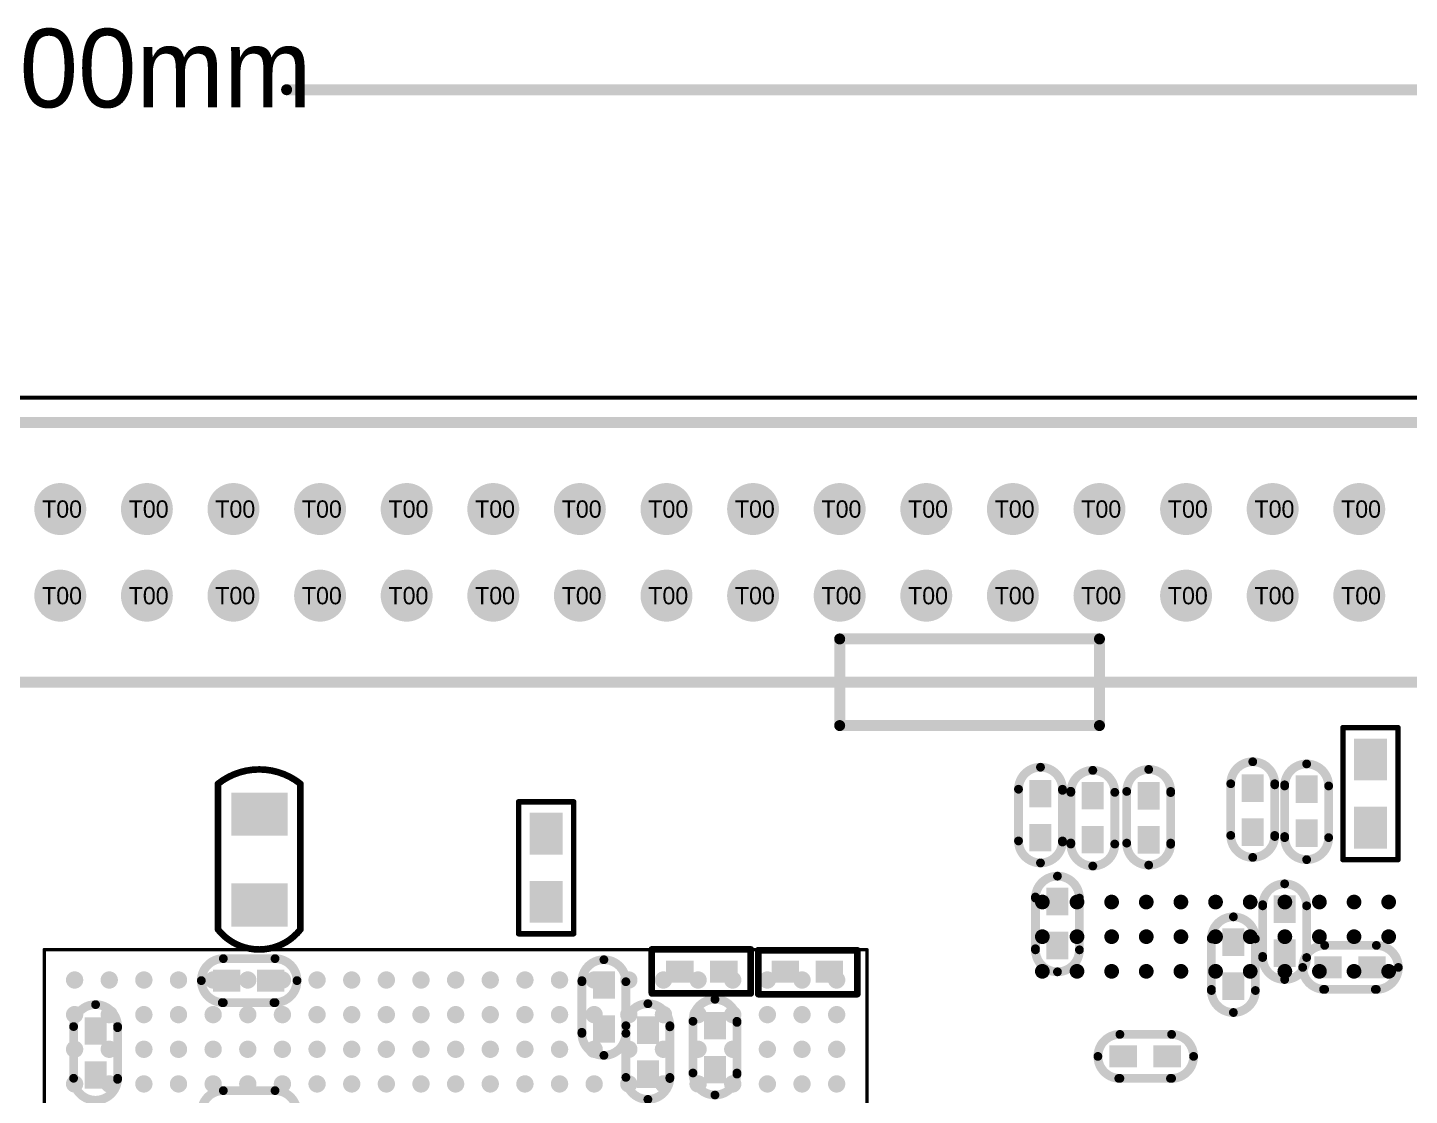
# Model space of a CAD drawing. Extents: x -400 to 4142, y 20 to 2756.
# Drawn here: x 1899 to 3155, y 1786 to 2756 of the extents above; entities that cross this region are included whole.
import ezdxf
from ezdxf.enums import TextEntityAlignment as Align

# ---------------------------------------------------------------- set-up
doc = ezdxf.new("R2010")
doc.units = 0
doc.header["$MEASUREMENT"] = 0
for name, color, linetype in [('2DLINES_1', 3, 'Continuous'), ('BOARD_OUTLINE', 1, 'Continuous'), ('COMP_OUTLINE_BOTTOM', 6, 'Continuous'), ('COMP_OUTLINE_TOP', 4, 'Continuous'), ('PADLAYER_BOTTOM', 7, 'Continuous'), ('PADLAYER_TOP', 5, 'Continuous'), ('TEXT_1', 2, 'Continuous'), ('TOOL_TOP', 8, 'Continuous'), ('TOOLCODE_TOP', 9, 'Continuous')]:
    doc.layers.add(name, color=color, linetype=linetype)

msp = doc.modelspace()

# ---------------------------------------------------------------- linework, layer by layer
at = {"layer": '2DLINES_1', "const_width": 10}
msp.add_lwpolyline([(3970, 2700), (2134.545, 2700)], dxfattribs=at)
at = {"layer": '2DLINES_1', "const_width": 5}
msp.add_lwpolyline([(2132.045, 2700, 1), (2137.045, 2700, 1)], format="xyb", close=True, dxfattribs=at)
at = {"layer": 'BOARD_OUTLINE', "const_width": 3.937}
msp.add_lwpolyline([(3930.866, 2420), (73.858, 2420, 0.414214)], format="xyb", dxfattribs=at)
at = {"layer": 'COMP_OUTLINE_BOTTOM'}
for points, const_width in [([(3095, 2120), (3095, 2000)], 5), ([(3145, 2120), (3095, 2120)], 5), ([(3145, 2000), (3145, 2120)], 5), ([(2993, 2069), (2993, 2022)], 8), ([(2800, 2064), (2800, 2017)], 8), ([(2840, 2063), (2840, 2016)], 8), ([(2847.565, 2015.176), (2847.565, 2062.176)], 8), ([(2887.565, 2014.176), (2887.565, 2061.176)], 8), ([(2898.405, 2061.99), (2898.405, 2014.99)], 8), ([(2938.405, 2060.99), (2938.405, 2013.99)], 8), ([(3033, 2068), (3033, 2021)], 8), ([(3042, 2021), (3042, 2068)], 8), ([(3082, 2020), (3082, 2067)], 8), ([(2345.51, 2052.57), (2345.51, 1932.57)], 5), ([(2395.51, 2052.57), (2345.51, 2052.57)], 5), ([(2395.51, 1932.57), (2395.51, 2052.57)], 5), ([(3095, 2000), (3145, 2000)], 5), ([(2815.405, 1918.99), (2815.405, 1965.99)], 8), ([(2855.405, 1917.99), (2855.405, 1964.99)], 8), ([(3022, 1912), (3022, 1959)], 8), ([(3062, 1911), (3062, 1958)], 8), ([(2345.51, 1932.57), (2395.51, 1932.57)], 5), ([(2975.405, 1881.99), (2975.405, 1928.99)], 8), ([(3015.405, 1880.99), (3015.405, 1927.99)], 8), ([(3125.405, 1921.99), (3078.405, 1921.99)], 8), ([(2124, 1910), (2077, 1910)], 8), ([(2556.57, 1918.39), (2466.57, 1918.39)], 6), ([(2466.57, 1918.39), (2466.57, 1878.39)], 6), ([(2556.57, 1878.39), (2556.57, 1918.39)], 6), ([(2563.43, 1917.61), (2563.43, 1877.61)], 6), ([(2653.43, 1917.61), (2563.43, 1917.61)], 6), ([(2653.43, 1877.61), (2653.43, 1917.61)], 6), ([(2403, 1843), (2403, 1890)], 8), ([(2443, 1842), (2443, 1889)], 8), ([(3124.405, 1881.99), (3077.405, 1881.99)], 8), ([(2123, 1870), (2076, 1870)], 8), ([(2466.57, 1878.39), (2556.57, 1878.39)], 6), ([(2563.43, 1877.61), (2653.43, 1877.61)], 6), ([(1940.834, 1848.212), (1940.834, 1801.212)], 8), ([(1980.834, 1847.212), (1980.834, 1800.212)], 8), ([(2443, 1849), (2443, 1802)], 8), ([(2483, 1848), (2483, 1801)], 8), ([(2504, 1853), (2504, 1806)], 8), ([(2544, 1852), (2544, 1805)], 8), ([(2939.2, 1841.1), (2892.2, 1841.1)], 8), ([(2938.2, 1801.1), (2891.2, 1801.1)], 8), ([(2124, 1790), (2077, 1790)], 8)]:
    msp.add_lwpolyline(points, dxfattribs=dict(at, const_width=const_width))
for points, const_width in [([(3093.75, 2120, 1), (3096.25, 2120, 1)], 2.5), ([(3093.75, 2120, 1), (3096.25, 2120, 1)], 2.5), ([(3143.75, 2120, 1), (3146.25, 2120, 1)], 2.5), ([(3143.75, 2120, 1), (3146.25, 2120, 1)], 2.5), ([(2818, 2084, 1), (2822, 2084, 1)], 4), ([(2818, 2084, 1), (2822, 2084, 1)], 4), ([(2916.405, 2081.99, 1), (2920.405, 2081.99, 1)], 4), ([(2916.405, 2081.99, 1), (2920.405, 2081.99, 1)], 4), ([(3011, 2089, 1), (3015, 2089, 1)], 4), ([(3011, 2089, 1), (3015, 2089, 1)], 4), ([(3060, 2087, 1), (3064, 2087, 1)], 4), ([(3060, 2087, 1), (3064, 2087, 1)], 4), ([(2108.1, 2082.013, 1), (2111.1, 2082.013, 1)], 3), ([(2108.1, 2082.013, 1), (2111.1, 2082.013, 1)], 3), ([(2865.565, 2081.176, 1), (2869.565, 2081.176, 1)], 4), ([(2865.565, 2081.176, 1), (2869.565, 2081.176, 1)], 4), ([(2991, 2069, 1), (2995, 2069, 1)], 4), ([(2991, 2069, 1), (2995, 2069, 1)], 4), ([(3031, 2069, 1), (3035, 2069, 1)], 4), ([(2070.6, 2068.93, 1), (2073.6, 2068.93, 1)], 3), ([(2070.6, 2068.93, 1), (2073.6, 2068.93, 1)], 3), ([(2145.6, 2068.93, 1), (2148.6, 2068.93, 1)], 3), ([(2145.6, 2068.93, 1), (2148.6, 2068.93, 1)], 3), ([(2798, 2064, 1), (2802, 2064, 1)], 4), ([(2798, 2064, 1), (2802, 2064, 1)], 4), ([(2838, 2064, 1), (2842, 2064, 1)], 4), ([(2838, 2063, 1), (2842, 2063, 1)], 4), ([(2845.565, 2062.176, 1), (2849.565, 2062.176, 1)], 4), ([(2845.565, 2061.176, 1), (2849.565, 2061.176, 1)], 4), ([(2885.565, 2061.176, 1), (2889.565, 2061.176, 1)], 4), ([(2885.565, 2061.176, 1), (2889.565, 2061.176, 1)], 4), ([(2896.405, 2061.99, 1), (2900.405, 2061.99, 1)], 4), ([(2896.405, 2061.99, 1), (2900.405, 2061.99, 1)], 4), ([(2936.405, 2061.99, 1), (2940.405, 2061.99, 1)], 4), ([(2936.405, 2060.99, 1), (2940.405, 2060.99, 1)], 4), ([(3031, 2068, 1), (3035, 2068, 1)], 4), ([(3040, 2068, 1), (3044, 2068, 1)], 4), ([(3040, 2067, 1), (3044, 2067, 1)], 4), ([(3080, 2067, 1), (3084, 2067, 1)], 4), ([(3080, 2067, 1), (3084, 2067, 1)], 4), ([(2344.26, 2052.57, 1), (2346.76, 2052.57, 1)], 2.5), ([(2344.26, 2052.57, 1), (2346.76, 2052.57, 1)], 2.5), ([(2394.26, 2052.57, 1), (2396.76, 2052.57, 1)], 2.5), ([(2394.26, 2052.57, 1), (2396.76, 2052.57, 1)], 2.5), ([(2991, 2022, 1), (2995, 2022, 1)], 4), ([(2991, 2022, 1), (2995, 2022, 1)], 4), ([(3031, 2022, 1), (3035, 2022, 1)], 4), ([(3031, 2021, 1), (3035, 2021, 1)], 4), ([(3040, 2021, 1), (3044, 2021, 1)], 4), ([(3040, 2020, 1), (3044, 2020, 1)], 4), ([(3080, 2020, 1), (3084, 2020, 1)], 4), ([(3080, 2020, 1), (3084, 2020, 1)], 4), ([(2798, 2017, 1), (2802, 2017, 1)], 4), ([(2798, 2017, 1), (2802, 2017, 1)], 4), ([(2838, 2017, 1), (2842, 2017, 1)], 4), ([(2838, 2016, 1), (2842, 2016, 1)], 4), ([(2845.565, 2015.176, 1), (2849.565, 2015.176, 1)], 4), ([(2845.565, 2014.176, 1), (2849.565, 2014.176, 1)], 4), ([(2885.565, 2014.176, 1), (2889.565, 2014.176, 1)], 4), ([(2885.565, 2014.176, 1), (2889.565, 2014.176, 1)], 4), ([(2896.405, 2014.99, 1), (2900.405, 2014.99, 1)], 4), ([(2896.405, 2014.99, 1), (2900.405, 2014.99, 1)], 4), ([(2936.405, 2014.99, 1), (2940.405, 2014.99, 1)], 4), ([(2936.405, 2013.99, 1), (2940.405, 2013.99, 1)], 4), ([(2818, 1997, 1), (2822, 1997, 1)], 4), ([(2818, 1997, 1), (2822, 1997, 1)], 4), ([(2865.565, 1994.176, 1), (2869.565, 1994.176, 1)], 4), ([(2865.565, 1994.176, 1), (2869.565, 1994.176, 1)], 4), ([(2916.405, 1994.99, 1), (2920.405, 1994.99, 1)], 4), ([(2916.405, 1994.99, 1), (2920.405, 1994.99, 1)], 4), ([(3011, 2002, 1), (3015, 2002, 1)], 4), ([(3011, 2002, 1), (3015, 2002, 1)], 4), ([(3060, 2000, 1), (3064, 2000, 1)], 4), ([(3060, 2000, 1), (3064, 2000, 1)], 4), ([(3093.75, 2000, 1), (3096.25, 2000, 1)], 2.5), ([(3093.75, 2000, 1), (3096.25, 2000, 1)], 2.5), ([(3143.75, 2000, 1), (3146.25, 2000, 1)], 2.5), ([(3143.75, 2000, 1), (3146.25, 2000, 1)], 2.5), ([(2833.405, 1984.99, 1), (2837.405, 1984.99, 1)], 4), ([(2833.405, 1984.99, 1), (2837.405, 1984.99, 1)], 4), ([(3040, 1978, 1), (3044, 1978, 1)], 4), ([(3040, 1978, 1), (3044, 1978, 1)], 4), ([(2813.405, 1965.99, 1), (2817.405, 1965.99, 1)], 4), ([(2813.405, 1964.99, 1), (2817.405, 1964.99, 1)], 4), ([(2853.405, 1964.99, 1), (2857.405, 1964.99, 1)], 4), ([(2853.405, 1964.99, 1), (2857.405, 1964.99, 1)], 4), ([(3020, 1959, 1), (3024, 1959, 1)], 4), ([(3020, 1958, 1), (3024, 1958, 1)], 4), ([(3060, 1958, 1), (3064, 1958, 1)], 4), ([(3060, 1958, 1), (3064, 1958, 1)], 4), ([(2993.405, 1947.99, 1), (2997.405, 1947.99, 1)], 4), ([(2993.405, 1947.99, 1), (2997.405, 1947.99, 1)], 4), ([(2070.6, 1936.542, 1), (2073.6, 1936.542, 1)], 3), ([(2070.6, 1936.542, 1), (2073.6, 1936.542, 1)], 3), ([(2145.6, 1936.542, 1), (2148.6, 1936.542, 1)], 3), ([(2145.6, 1936.542, 1), (2148.6, 1936.542, 1)], 3), ([(2344.26, 1932.57, 1), (2346.76, 1932.57, 1)], 2.5), ([(2344.26, 1932.57, 1), (2346.76, 1932.57, 1)], 2.5), ([(2394.26, 1932.57, 1), (2396.76, 1932.57, 1)], 2.5), ([(2394.26, 1932.57, 1), (2396.76, 1932.57, 1)], 2.5), ([(2813.405, 1918.99, 1), (2817.405, 1918.99, 1)], 4), ([(2973.405, 1928.99, 1), (2977.405, 1928.99, 1)], 4), ([(2973.405, 1927.99, 1), (2977.405, 1927.99, 1)], 4), ([(3013.405, 1927.99, 1), (3017.405, 1927.99, 1)], 4), ([(3013.405, 1927.99, 1), (3017.405, 1927.99, 1)], 4), ([(3076.405, 1921.99, 1), (3080.405, 1921.99, 1)], 4), ([(3076.405, 1921.99, 1), (3080.405, 1921.99, 1)], 4), ([(3123.405, 1921.99, 1), (3127.405, 1921.99, 1)], 4), ([(3123.405, 1921.99, 1), (3127.405, 1921.99, 1)], 4), ([(2075, 1910, 1), (2079, 1910, 1)], 4), ([(2075, 1910, 1), (2079, 1910, 1)], 4), ([(2108.1, 1918.304, 1), (2111.1, 1918.304, 1)], 3), ([(2108.1, 1918.304, 1), (2111.1, 1918.304, 1)], 3), ([(2122, 1910, 1), (2126, 1910, 1)], 4), ([(2122, 1910, 1), (2126, 1910, 1)], 4), ([(2421, 1909, 1), (2425, 1909, 1)], 4), ([(2421, 1909, 1), (2425, 1909, 1)], 4), ([(2465.07, 1918.39, 1), (2468.07, 1918.39, 1)], 3), ([(2465.07, 1918.39, 1), (2468.07, 1918.39, 1)], 3), ([(2555.07, 1918.39, 1), (2558.07, 1918.39, 1)], 3), ([(2555.07, 1918.39, 1), (2558.07, 1918.39, 1)], 3), ([(2561.93, 1917.61, 1), (2564.93, 1917.61, 1)], 3), ([(2561.93, 1917.61, 1), (2564.93, 1917.61, 1)], 3), ([(2651.93, 1917.61, 1), (2654.93, 1917.61, 1)], 3), ([(2651.93, 1917.61, 1), (2654.93, 1917.61, 1)], 3), ([(2813.405, 1917.99, 1), (2817.405, 1917.99, 1)], 4), ([(2853.405, 1917.99, 1), (2857.405, 1917.99, 1)], 4), ([(2853.405, 1917.99, 1), (2857.405, 1917.99, 1)], 4), ([(3020, 1912, 1), (3024, 1912, 1)], 4), ([(3020, 1911, 1), (3024, 1911, 1)], 4), ([(3060, 1911, 1), (3064, 1911, 1)], 4), ([(3060, 1911, 1), (3064, 1911, 1)], 4), ([(2833.405, 1897.99, 1), (2837.405, 1897.99, 1)], 4), ([(2833.405, 1897.99, 1), (2837.405, 1897.99, 1)], 4), ([(3056.405, 1901.99, 1), (3060.405, 1901.99, 1)], 4), ([(3056.405, 1901.99, 1), (3060.405, 1901.99, 1)], 4), ([(3143.405, 1901.99, 1), (3147.405, 1901.99, 1)], 4), ([(3143.405, 1901.99, 1), (3147.405, 1901.99, 1)], 4), ([(2055, 1890, 1), (2059, 1890, 1)], 4), ([(2055, 1890, 1), (2059, 1890, 1)], 4), ([(2142, 1890, 1), (2146, 1890, 1)], 4), ([(2142, 1890, 1), (2146, 1890, 1)], 4), ([(2401, 1890, 1), (2405, 1890, 1)], 4), ([(2401, 1889, 1), (2405, 1889, 1)], 4), ([(2441, 1889, 1), (2445, 1889, 1)], 4), ([(2441, 1889, 1), (2445, 1889, 1)], 4), ([(2973.405, 1881.99, 1), (2977.405, 1881.99, 1)], 4), ([(2973.405, 1880.99, 1), (2977.405, 1880.99, 1)], 4), ([(3013.405, 1880.99, 1), (3017.405, 1880.99, 1)], 4), ([(3013.405, 1880.99, 1), (3017.405, 1880.99, 1)], 4), ([(3040, 1891, 1), (3044, 1891, 1)], 4), ([(3040, 1891, 1), (3044, 1891, 1)], 4), ([(3075.405, 1881.99, 1), (3079.405, 1881.99, 1)], 4), ([(3076.405, 1881.99, 1), (3080.405, 1881.99, 1)], 4), ([(3122.405, 1881.99, 1), (3126.405, 1881.99, 1)], 4), ([(3123.405, 1881.99, 1), (3127.405, 1881.99, 1)], 4), ([(1958.834, 1868.212, 1), (1962.834, 1868.212, 1)], 4), ([(1958.834, 1868.212, 1), (1962.834, 1868.212, 1)], 4), ([(2074, 1870, 1), (2078, 1870, 1)], 4), ([(2075, 1870, 1), (2079, 1870, 1)], 4), ([(2121, 1870, 1), (2125, 1870, 1)], 4), ([(2122, 1870, 1), (2126, 1870, 1)], 4), ([(2461, 1869, 1), (2465, 1869, 1)], 4), ([(2461, 1869, 1), (2465, 1869, 1)], 4), ([(2465.07, 1878.39, 1), (2468.07, 1878.39, 1)], 3), ([(2465.07, 1878.39, 1), (2468.07, 1878.39, 1)], 3), ([(2522, 1873, 1), (2526, 1873, 1)], 4), ([(2522, 1873, 1), (2526, 1873, 1)], 4), ([(2555.07, 1878.39, 1), (2558.07, 1878.39, 1)], 3), ([(2555.07, 1878.39, 1), (2558.07, 1878.39, 1)], 3), ([(2561.93, 1877.61, 1), (2564.93, 1877.61, 1)], 3), ([(2561.93, 1877.61, 1), (2564.93, 1877.61, 1)], 3), ([(2651.93, 1877.61, 1), (2654.93, 1877.61, 1)], 3), ([(2651.93, 1877.61, 1), (2654.93, 1877.61, 1)], 3), ([(2993.405, 1860.99, 1), (2997.405, 1860.99, 1)], 4), ([(2993.405, 1860.99, 1), (2997.405, 1860.99, 1)], 4), ([(1938.834, 1848.212, 1), (1942.834, 1848.212, 1)], 4), ([(1938.834, 1848.212, 1), (1942.834, 1848.212, 1)], 4), ([(1978.834, 1848.212, 1), (1982.834, 1848.212, 1)], 4), ([(1978.834, 1847.212, 1), (1982.834, 1847.212, 1)], 4), ([(2401, 1843, 1), (2405, 1843, 1)], 4), ([(2441, 1849, 1), (2445, 1849, 1)], 4), ([(2441, 1849, 1), (2445, 1849, 1)], 4), ([(2481, 1849, 1), (2485, 1849, 1)], 4), ([(2481, 1848, 1), (2485, 1848, 1)], 4), ([(2502, 1853, 1), (2506, 1853, 1)], 4), ([(2502, 1853, 1), (2506, 1853, 1)], 4), ([(2542, 1853, 1), (2546, 1853, 1)], 4), ([(2542, 1852, 1), (2546, 1852, 1)], 4), ([(2401, 1842, 1), (2405, 1842, 1)], 4), ([(2441, 1842, 1), (2445, 1842, 1)], 4), ([(2441, 1842, 1), (2445, 1842, 1)], 4), ([(2890.2, 1841.1, 1), (2894.2, 1841.1, 1)], 4), ([(2890.2, 1841.1, 1), (2894.2, 1841.1, 1)], 4), ([(2937.2, 1841.1, 1), (2941.2, 1841.1, 1)], 4), ([(2937.2, 1841.1, 1), (2941.2, 1841.1, 1)], 4), ([(2421, 1822, 1), (2425, 1822, 1)], 4), ([(2421, 1822, 1), (2425, 1822, 1)], 4), ([(2870.2, 1821.1, 1), (2874.2, 1821.1, 1)], 4), ([(2870.2, 1821.1, 1), (2874.2, 1821.1, 1)], 4), ([(2957.2, 1821.1, 1), (2961.2, 1821.1, 1)], 4), ([(2957.2, 1821.1, 1), (2961.2, 1821.1, 1)], 4), ([(2502, 1806, 1), (2506, 1806, 1)], 4), ([(2502, 1806, 1), (2506, 1806, 1)], 4), ([(2542, 1806, 1), (2546, 1806, 1)], 4), ([(1938.834, 1801.212, 1), (1942.834, 1801.212, 1)], 4), ([(1938.834, 1801.212, 1), (1942.834, 1801.212, 1)], 4), ([(1978.834, 1801.212, 1), (1982.834, 1801.212, 1)], 4), ([(1978.834, 1800.212, 1), (1982.834, 1800.212, 1)], 4), ([(2441, 1802, 1), (2445, 1802, 1)], 4), ([(2441, 1802, 1), (2445, 1802, 1)], 4), ([(2481, 1802, 1), (2485, 1802, 1)], 4), ([(2481, 1801, 1), (2485, 1801, 1)], 4), ([(2542, 1805, 1), (2546, 1805, 1)], 4), ([(2889.2, 1801.1, 1), (2893.2, 1801.1, 1)], 4), ([(2890.2, 1801.1, 1), (2894.2, 1801.1, 1)], 4), ([(2936.2, 1801.1, 1), (2940.2, 1801.1, 1)], 4), ([(2937.2, 1801.1, 1), (2941.2, 1801.1, 1)], 4), ([(2075, 1790, 1), (2079, 1790, 1)], 4), ([(2075, 1790, 1), (2079, 1790, 1)], 4), ([(2122, 1790, 1), (2126, 1790, 1)], 4), ([(2122, 1790, 1), (2126, 1790, 1)], 4), ([(2461, 1782, 1), (2465, 1782, 1)], 4), ([(2461, 1782, 1), (2465, 1782, 1)], 4), ([(2522, 1786, 1), (2526, 1786, 1)], 4), ([(2522, 1786, 1), (2526, 1786, 1)], 4)]:
    msp.add_lwpolyline(points, format="xyb", close=True, dxfattribs=dict(at, const_width=const_width))
for points, const_width in [([(2820, 2084, 0.414214), (2800, 2064)], 8), ([(2840, 2064, 0.414214), (2820, 2084, 0.414214)], 8), ([(2918.405, 2081.99, 0.414214), (2898.405, 2061.99)], 8), ([(2938.405, 2061.99, 0.414214), (2918.405, 2081.99, 0.414214)], 8), ([(3013, 2089, 0.414214), (2993, 2069)], 8), ([(3033, 2069, 0.414214), (3013, 2089, 0.414214)], 8), ([(3062, 2087, 0.414214), (3042, 2067)], 8), ([(3082, 2067, 0.414214), (3062, 2087, 0.414214)], 8), ([(2109.6, 2082.013, 0.169436), (2072.1, 2068.93)], 6), ([(2147.1, 2068.93, 0.169436), (2109.6, 2082.013, 0.169436)], 6), ([(2867.565, 2081.176, 0.414214), (2847.565, 2061.176)], 8), ([(2887.565, 2061.176, 0.414214), (2867.565, 2081.176, 0.414214)], 8), ([(2072.1, 2068.93), (2072.1, 1936.542, 0.230282)], 6), ([(2147.1, 1936.542), (2147.1, 2068.93, 0.169436)], 6), ([(2993, 2022, 0.414214), (3013, 2002, 0.414214)], 8), ([(3013, 2002, 0.414214), (3033, 2022)], 8), ([(3042, 2020, 0.414214), (3062, 2000, 0.414214)], 8), ([(3062, 2000, 0.414214), (3082, 2020)], 8), ([(2800, 2017, 0.414214), (2820, 1997, 0.414214)], 8), ([(2820, 1997, 0.414214), (2840, 2017)], 8), ([(2847.565, 2014.176, 0.414214), (2867.565, 1994.176, 0.414214)], 8), ([(2867.565, 1994.176, 0.414214), (2887.565, 2014.176)], 8), ([(2898.405, 2014.99, 0.414214), (2918.405, 1994.99, 0.414214)], 8), ([(2918.405, 1994.99, 0.414214), (2938.405, 2014.99)], 8), ([(2835.405, 1984.99, 0.414214), (2815.405, 1964.99)], 8), ([(2855.405, 1964.99, 0.414214), (2835.405, 1984.99, 0.414214)], 8), ([(3042, 1978, 0.414214), (3022, 1958)], 8), ([(3062, 1958, 0.414214), (3042, 1978, 0.414214)], 8), ([(2995.405, 1947.99, 0.414214), (2975.405, 1927.99)], 8), ([(3015.405, 1927.99, 0.414214), (2995.405, 1947.99, 0.414214)], 8), ([(2072.1, 1936.542, 0.230282), (2109.6, 1918.304, 0.230282)], 6), ([(2109.6, 1918.304, 0.230282), (2147.1, 1936.542)], 6), ([(3078.405, 1921.99, 0.414214), (3058.405, 1901.99, 0.414214)], 8), ([(3145.405, 1901.99, 0.414214), (3125.405, 1921.99)], 8), ([(2077, 1910, 0.414214), (2057, 1890, 0.414214)], 8), ([(2144, 1890, 0.414214), (2124, 1910)], 8), ([(2423, 1909, 0.414214), (2403, 1889)], 8), ([(2443, 1889, 0.414214), (2423, 1909, 0.414214)], 8), ([(2815.405, 1917.99, 0.414214), (2835.405, 1897.99, 0.414214)], 8), ([(2835.405, 1897.99, 0.414214), (2855.405, 1917.99)], 8), ([(3022, 1911, 0.414214), (3042, 1891, 0.414214)], 8), ([(3042, 1891, 0.414214), (3062, 1911)], 8), ([(3058.405, 1901.99, 0.414214), (3078.405, 1881.99)], 8), ([(3125.405, 1881.99, 0.414214), (3145.405, 1901.99, 0.414214)], 8), ([(2057, 1890, 0.414214), (2077, 1870)], 8), ([(2124, 1870, 0.414214), (2144, 1890, 0.414214)], 8), ([(2975.405, 1880.99, 0.414214), (2995.405, 1860.99, 0.414214)], 8), ([(2995.405, 1860.99, 0.414214), (3015.405, 1880.99)], 8), ([(1960.834, 1868.212, 0.414214), (1940.834, 1848.212)], 8), ([(1980.834, 1848.212, 0.414214), (1960.834, 1868.212, 0.414214)], 8), ([(2463, 1869, 0.414214), (2443, 1849)], 8), ([(2483, 1849, 0.414214), (2463, 1869, 0.414214)], 8), ([(2524, 1873, 0.414214), (2504, 1853)], 8), ([(2544, 1853, 0.414214), (2524, 1873, 0.414214)], 8), ([(2403, 1842, 0.414214), (2423, 1822, 0.414214)], 8), ([(2423, 1822, 0.414214), (2443, 1842)], 8), ([(2892.2, 1841.1, 0.414214), (2872.2, 1821.1, 0.414214)], 8), ([(2959.2, 1821.1, 0.414214), (2939.2, 1841.1)], 8), ([(2872.2, 1821.1, 0.414214), (2892.2, 1801.1)], 8), ([(2939.2, 1801.1, 0.414214), (2959.2, 1821.1, 0.414214)], 8), ([(2504, 1806, 0.414214), (2524, 1786, 0.414214)], 8), ([(2524, 1786, 0.414214), (2544, 1806)], 8), ([(1940.834, 1801.212, 0.414214), (1960.834, 1781.212, 0.414214)], 8), ([(1960.834, 1781.212, 0.414214), (1980.834, 1801.212)], 8), ([(2443, 1802, 0.414214), (2463, 1782, 0.414214)], 8), ([(2463, 1782, 0.414214), (2483, 1802)], 8), ([(2077, 1790, 0.414214), (2057, 1770, 0.414214)], 8), ([(2144, 1770, 0.414214), (2124, 1790)], 8)]:
    msp.add_lwpolyline(points, format="xyb", dxfattribs=dict(at, const_width=const_width))
at = {"layer": 'COMP_OUTLINE_TOP'}
for points, const_width in [([(1771.26, 2397.48), (3739.764, 2397.48)], 10), ([(2637.402, 2121.89), (2637.402, 2200.63)], 10), ([(2637.402, 2200.63), (2873.622, 2200.63)], 10), ([(2873.622, 2200.63), (2873.622, 2121.889)], 10), ([(3739.764, 2161.259), (1771.26, 2161.26)], 10), ([(2873.622, 2121.889), (2637.402, 2121.89)], 10), ([(1914.184, 1170.084), (1914.184, 1918.116)], 3.15), ([(1914.184, 1918.116), (2662.216, 1918.116)], 3.15), ([(2662.216, 1918.116), (2662.216, 1170.084)], 3.15)]:
    msp.add_lwpolyline(points, dxfattribs=dict(at, const_width=const_width))
for points, const_width in [([(2634.902, 2200.63, 1), (2639.902, 2200.63, 1)], 5), ([(2634.902, 2200.63, 1), (2639.902, 2200.63, 1)], 5), ([(2871.122, 2200.63, 1), (2876.122, 2200.63, 1)], 5), ([(2871.122, 2200.63, 1), (2876.122, 2200.63, 1)], 5), ([(2634.902, 2121.89, 1), (2639.902, 2121.89, 1)], 5), ([(2634.902, 2121.89, 1), (2639.902, 2121.89, 1)], 5), ([(2871.122, 2121.889, 1), (2876.122, 2121.889, 1)], 5), ([(2871.122, 2121.889, 1), (2876.122, 2121.889, 1)], 5), ([(1913.397, 1918.116, 1), (1914.972, 1918.116, 1)], 1.575), ([(1913.397, 1918.116, 1), (1914.972, 1918.116, 1)], 1.575), ([(2661.428, 1918.116, 1), (2663.003, 1918.116, 1)], 1.575), ([(2661.428, 1918.116, 1), (2663.003, 1918.116, 1)], 1.575)]:
    msp.add_lwpolyline(points, format="xyb", close=True, dxfattribs=dict(at, const_width=const_width))
at = {"layer": 'PADLAYER_BOTTOM', "const_width": 23.622}
for points in [[(1916.929, 2318.74, 1), (1940.551, 2318.74, 1)], [(1995.669, 2318.74, 1), (2019.291, 2318.74, 1)], [(2074.409, 2318.74, 1), (2098.032, 2318.74, 1)], [(2153.15, 2318.74, 1), (2176.772, 2318.74, 1)], [(2231.89, 2318.74, 1), (2255.512, 2318.74, 1)], [(2310.63, 2318.74, 1), (2334.252, 2318.74, 1)], [(2389.37, 2318.74, 1), (2412.992, 2318.74, 1)], [(2468.11, 2318.74, 1), (2491.732, 2318.74, 1)], [(2546.85, 2318.74, 1), (2570.472, 2318.74, 1)], [(2625.591, 2318.74, 1), (2649.213, 2318.74, 1)], [(2704.331, 2318.74, 1), (2727.953, 2318.74, 1)], [(2783.071, 2318.74, 1), (2806.693, 2318.74, 1)], [(2861.811, 2318.74, 1), (2885.433, 2318.74, 1)], [(2940.551, 2318.74, 1), (2964.173, 2318.74, 1)], [(3019.291, 2318.74, 1), (3042.913, 2318.74, 1)], [(3098.032, 2318.74, 1), (3121.654, 2318.74, 1)], [(1916.929, 2240, 1), (1940.551, 2240, 1)], [(1995.669, 2240, 1), (2019.291, 2240, 1)], [(2074.409, 2240, 1), (2098.031, 2240, 1)], [(2153.15, 2240, 1), (2176.772, 2240, 1)], [(2231.89, 2240, 1), (2255.512, 2240, 1)], [(2310.63, 2240, 1), (2334.252, 2240, 1)], [(2389.37, 2240, 1), (2412.992, 2240, 1)], [(2468.11, 2240, 1), (2491.732, 2240, 1)], [(2546.85, 2240, 1), (2570.472, 2240, 1)], [(2625.591, 2240, 1), (2649.213, 2240, 1)], [(2704.331, 2240, 1), (2727.953, 2240, 1)], [(2783.071, 2240, 1), (2806.693, 2240, 1)], [(2861.811, 2240, 1), (2885.433, 2240, 1)], [(2940.551, 2240, 1), (2964.173, 2240, 1)], [(3019.291, 2240, 1), (3042.913, 2240, 1)], [(3098.032, 2240, 1), (3121.654, 2240, 1)]]:
    msp.add_lwpolyline(points, format="xyb", close=True, dxfattribs=at)
at = {"layer": 'PADLAYER_BOTTOM'}
for points in [[(3135, 2072), (3135, 2110), (3105, 2072), (3105, 2110)], [(3023, 2052.5), (3023, 2077.5), (3003, 2052.5), (3003, 2077.5)], [(3052, 2076.5), (3052, 2051.5), (3072, 2076.5), (3072, 2051.5)], [(2135.41, 2061.025), (2084.23, 2061.025), (2135.41, 2021.655), (2084.23, 2021.655)], [(2830, 2047.5), (2830, 2072.5), (2810, 2047.5), (2810, 2072.5)], [(2857.565, 2070.676), (2857.565, 2045.676), (2877.565, 2070.676), (2877.565, 2045.676)], [(2928.405, 2045.49), (2928.405, 2070.49), (2908.405, 2045.49), (2908.405, 2070.49)], [(3135, 2010), (3135, 2048), (3105, 2010), (3105, 2048)], [(2385.51, 2004.57), (2385.51, 2042.57), (2355.51, 2004.57), (2355.51, 2042.57)], [(3023, 2012.5), (3023, 2037.5), (3003, 2012.5), (3003, 2037.5)], [(3052, 2036.5), (3052, 2011.5), (3072, 2036.5), (3072, 2011.5)], [(2830, 2007.5), (2830, 2032.5), (2810, 2007.5), (2810, 2032.5)], [(2857.565, 2030.676), (2857.565, 2005.676), (2877.565, 2030.676), (2877.565, 2005.676)], [(2928.405, 2005.49), (2928.405, 2030.49), (2908.405, 2005.49), (2908.405, 2030.49)], [(2135.41, 1978.345), (2084.23, 1978.345), (2135.41, 1938.975), (2084.23, 1938.975)], [(2385.51, 1942.57), (2385.51, 1980.57), (2355.51, 1942.57), (2355.51, 1980.57)], [(2825.405, 1974.49), (2825.405, 1949.49), (2845.405, 1974.49), (2845.405, 1949.49)], [(3032, 1967.5), (3032, 1942.5), (3052, 1967.5), (3052, 1942.5)], [(2985.405, 1937.49), (2985.405, 1912.49), (3005.405, 1937.49), (3005.405, 1912.49)], [(2825.405, 1934.49), (2825.405, 1909.49), (2845.405, 1934.49), (2845.405, 1909.49)], [(3032, 1927.5), (3032, 1902.5), (3052, 1927.5), (3052, 1902.5)], [(3068.905, 1891.99), (3093.905, 1891.99), (3068.905, 1911.99), (3093.905, 1911.99)], [(3108.905, 1891.99), (3133.905, 1891.99), (3108.905, 1911.99), (3133.905, 1911.99)], [(2067.5, 1880), (2092.5, 1880), (2067.5, 1900), (2092.5, 1900)], [(2107.5, 1880), (2132.5, 1880), (2107.5, 1900), (2132.5, 1900)], [(2413, 1898.5), (2413, 1873.5), (2433, 1898.5), (2433, 1873.5)], [(2479.5, 1888), (2504.5, 1888), (2479.5, 1908), (2504.5, 1908)], [(2519.5, 1888), (2544.5, 1888), (2519.5, 1908), (2544.5, 1908)], [(2600.5, 1908), (2575.5, 1908), (2600.5, 1888), (2575.5, 1888)], [(2640.5, 1908), (2615.5, 1908), (2640.5, 1888), (2615.5, 1888)], [(2985.405, 1897.49), (2985.405, 1872.49), (3005.405, 1897.49), (3005.405, 1872.49)], [(2534, 1836.5), (2534, 1861.5), (2514, 1836.5), (2514, 1861.5)], [(1970.834, 1831.712), (1970.834, 1856.712), (1950.834, 1831.712), (1950.834, 1856.712)], [(2413, 1858.5), (2413, 1833.5), (2433, 1858.5), (2433, 1833.5)], [(2473, 1832.5), (2473, 1857.5), (2453, 1832.5), (2453, 1857.5)], [(2882.7, 1811.1), (2907.7, 1811.1), (2882.7, 1831.1), (2907.7, 1831.1)], [(2922.7, 1811.1), (2947.7, 1811.1), (2922.7, 1831.1), (2947.7, 1831.1)], [(1970.834, 1791.712), (1970.834, 1816.712), (1950.834, 1791.712), (1950.834, 1816.712)], [(2473, 1792.5), (2473, 1817.5), (2453, 1792.5), (2453, 1817.5)], [(2534, 1796.5), (2534, 1821.5), (2514, 1796.5), (2514, 1821.5)]]:
    msp.add_solid(points, dxfattribs=at)
at = {"layer": 'PADLAYER_TOP'}
for points, const_width in [([(1916.929, 2318.74, 1), (1940.551, 2318.74, 1)], 23.622), ([(1995.669, 2318.74, 1), (2019.291, 2318.74, 1)], 23.622), ([(2074.409, 2318.74, 1), (2098.032, 2318.74, 1)], 23.622), ([(2153.15, 2318.74, 1), (2176.772, 2318.74, 1)], 23.622), ([(2231.89, 2318.74, 1), (2255.512, 2318.74, 1)], 23.622), ([(2310.63, 2318.74, 1), (2334.252, 2318.74, 1)], 23.622), ([(2389.37, 2318.74, 1), (2412.992, 2318.74, 1)], 23.622), ([(2468.11, 2318.74, 1), (2491.732, 2318.74, 1)], 23.622), ([(2546.85, 2318.74, 1), (2570.472, 2318.74, 1)], 23.622), ([(2625.591, 2318.74, 1), (2649.213, 2318.74, 1)], 23.622), ([(2704.331, 2318.74, 1), (2727.953, 2318.74, 1)], 23.622), ([(2783.071, 2318.74, 1), (2806.693, 2318.74, 1)], 23.622), ([(2861.811, 2318.74, 1), (2885.433, 2318.74, 1)], 23.622), ([(2940.551, 2318.74, 1), (2964.173, 2318.74, 1)], 23.622), ([(3019.291, 2318.74, 1), (3042.913, 2318.74, 1)], 23.622), ([(3098.032, 2318.74, 1), (3121.654, 2318.74, 1)], 23.622), ([(1916.929, 2240, 1), (1940.551, 2240, 1)], 23.622), ([(1995.669, 2240, 1), (2019.291, 2240, 1)], 23.622), ([(2074.409, 2240, 1), (2098.031, 2240, 1)], 23.622), ([(2153.15, 2240, 1), (2176.772, 2240, 1)], 23.622), ([(2231.89, 2240, 1), (2255.512, 2240, 1)], 23.622), ([(2310.63, 2240, 1), (2334.252, 2240, 1)], 23.622), ([(2389.37, 2240, 1), (2412.992, 2240, 1)], 23.622), ([(2468.11, 2240, 1), (2491.732, 2240, 1)], 23.622), ([(2546.85, 2240, 1), (2570.472, 2240, 1)], 23.622), ([(2625.591, 2240, 1), (2649.213, 2240, 1)], 23.622), ([(2704.331, 2240, 1), (2727.953, 2240, 1)], 23.622), ([(2783.071, 2240, 1), (2806.693, 2240, 1)], 23.622), ([(2861.811, 2240, 1), (2885.433, 2240, 1)], 23.622), ([(2940.551, 2240, 1), (2964.173, 2240, 1)], 23.622), ([(3019.291, 2240, 1), (3042.913, 2240, 1)], 23.622), ([(3098.032, 2240, 1), (3121.654, 2240, 1)], 23.622), ([(2818.338, 1961.439, 1), (2825.031, 1961.439, 1)], 6.693), ([(2849.838, 1961.439, 1), (2856.531, 1961.439, 1)], 6.693), ([(2881.338, 1961.439, 1), (2888.031, 1961.439, 1)], 6.693), ([(2912.838, 1961.439, 1), (2919.531, 1961.439, 1)], 6.693), ([(2944.338, 1961.439, 1), (2951.031, 1961.439, 1)], 6.693), ([(2975.838, 1961.439, 1), (2982.531, 1961.439, 1)], 6.693), ([(3007.338, 1961.439, 1), (3014.031, 1961.439, 1)], 6.693), ([(3038.838, 1961.439, 1), (3045.531, 1961.439, 1)], 6.693), ([(3070.24, 1961.439, 1), (3076.933, 1961.439, 1)], 6.693), ([(3101.74, 1961.439, 1), (3108.433, 1961.439, 1)], 6.693), ([(3133.24, 1961.439, 1), (3139.933, 1961.439, 1)], 6.693), ([(2818.338, 1929.939, 1), (2825.031, 1929.939, 1)], 6.693), ([(2849.838, 1929.939, 1), (2856.531, 1929.939, 1)], 6.693), ([(2881.338, 1929.939, 1), (2888.031, 1929.939, 1)], 6.693), ([(2912.838, 1929.939, 1), (2919.531, 1929.939, 1)], 6.693), ([(2944.338, 1929.939, 1), (2951.031, 1929.939, 1)], 6.693), ([(2975.838, 1929.939, 1), (2982.531, 1929.939, 1)], 6.693), ([(3007.338, 1929.939, 1), (3014.031, 1929.939, 1)], 6.693), ([(3038.838, 1929.939, 1), (3045.531, 1929.939, 1)], 6.693), ([(3070.24, 1929.939, 1), (3076.933, 1929.939, 1)], 6.693), ([(3101.74, 1929.939, 1), (3108.433, 1929.939, 1)], 6.693), ([(3133.24, 1929.939, 1), (3139.933, 1929.939, 1)], 6.693), ([(1937.806, 1890.557, 1), (1945.68, 1890.557, 1)], 7.874), ([(1969.302, 1890.557, 1), (1977.176, 1890.557, 1)], 7.874), ([(2000.798, 1890.557, 1), (2008.672, 1890.557, 1)], 7.874), ([(2032.294, 1890.557, 1), (2040.168, 1890.557, 1)], 7.874), ([(2063.79, 1890.557, 1), (2071.664, 1890.557, 1)], 7.874), ([(2095.286, 1890.557, 1), (2103.16, 1890.557, 1)], 7.874), ([(2126.783, 1890.557, 1), (2134.657, 1890.557, 1)], 7.874), ([(2158.279, 1890.557, 1), (2166.153, 1890.557, 1)], 7.874), ([(2189.775, 1890.557, 1), (2197.649, 1890.557, 1)], 7.874), ([(2221.271, 1890.557, 1), (2229.145, 1890.557, 1)], 7.874), ([(2252.767, 1890.557, 1), (2260.641, 1890.557, 1)], 7.874), ([(2284.263, 1890.557, 1), (2292.137, 1890.557, 1)], 7.874), ([(2315.759, 1890.557, 1), (2323.633, 1890.557, 1)], 7.874), ([(2347.255, 1890.557, 1), (2355.129, 1890.557, 1)], 7.874), ([(2378.751, 1890.557, 1), (2386.625, 1890.557, 1)], 7.874), ([(2410.247, 1890.557, 1), (2418.121, 1890.557, 1)], 7.874), ([(2441.743, 1890.557, 1), (2449.617, 1890.557, 1)], 7.874), ([(2473.239, 1890.557, 1), (2481.113, 1890.557, 1)], 7.874), ([(2504.735, 1890.557, 1), (2512.609, 1890.557, 1)], 7.874), ([(2536.231, 1890.557, 1), (2544.105, 1890.557, 1)], 7.874), ([(2567.727, 1890.557, 1), (2575.601, 1890.557, 1)], 7.874), ([(2599.223, 1890.557, 1), (2607.097, 1890.557, 1)], 7.874), ([(2630.72, 1890.557, 1), (2638.594, 1890.557, 1)], 7.874), ([(2818.338, 1898.439, 1), (2825.03, 1898.439, 1)], 6.693), ([(2849.838, 1898.439, 1), (2856.53, 1898.439, 1)], 6.693), ([(2881.338, 1898.439, 1), (2888.03, 1898.439, 1)], 6.693), ([(2912.838, 1898.439, 1), (2919.53, 1898.439, 1)], 6.693), ([(2944.338, 1898.439, 1), (2951.03, 1898.439, 1)], 6.693), ([(2975.838, 1898.439, 1), (2982.53, 1898.439, 1)], 6.693), ([(3007.338, 1898.439, 1), (3014.03, 1898.439, 1)], 6.693), ([(3038.838, 1898.439, 1), (3045.53, 1898.439, 1)], 6.693), ([(3070.24, 1898.439, 1), (3076.933, 1898.439, 1)], 6.693), ([(3101.74, 1898.439, 1), (3108.433, 1898.439, 1)], 6.693), ([(3133.24, 1898.439, 1), (3139.933, 1898.439, 1)], 6.693), ([(1937.806, 1859.06, 1), (1945.68, 1859.06, 1)], 7.874), ([(1969.302, 1859.061, 1), (1977.176, 1859.061, 1)], 7.874), ([(2000.798, 1859.061, 1), (2008.672, 1859.061, 1)], 7.874), ([(2032.294, 1859.061, 1), (2040.168, 1859.061, 1)], 7.874), ([(2063.79, 1859.061, 1), (2071.664, 1859.061, 1)], 7.874), ([(2095.286, 1859.061, 1), (2103.16, 1859.061, 1)], 7.874), ([(2126.783, 1859.061, 1), (2134.657, 1859.061, 1)], 7.874), ([(2158.279, 1859.061, 1), (2166.153, 1859.061, 1)], 7.874), ([(2189.775, 1859.061, 1), (2197.649, 1859.061, 1)], 7.874), ([(2221.271, 1859.061, 1), (2229.145, 1859.061, 1)], 7.874), ([(2252.767, 1859.061, 1), (2260.641, 1859.061, 1)], 7.874), ([(2284.263, 1859.061, 1), (2292.137, 1859.061, 1)], 7.874), ([(2315.759, 1859.061, 1), (2323.633, 1859.061, 1)], 7.874), ([(2347.255, 1859.061, 1), (2355.129, 1859.061, 1)], 7.874), ([(2378.751, 1859.061, 1), (2386.625, 1859.061, 1)], 7.874), ([(2410.247, 1859.061, 1), (2418.121, 1859.061, 1)], 7.874), ([(2441.743, 1859.061, 1), (2449.617, 1859.061, 1)], 7.874), ([(2473.239, 1859.061, 1), (2481.113, 1859.061, 1)], 7.874), ([(2504.735, 1859.061, 1), (2512.609, 1859.061, 1)], 7.874), ([(2536.231, 1859.061, 1), (2544.105, 1859.061, 1)], 7.874), ([(2567.727, 1859.061, 1), (2575.601, 1859.061, 1)], 7.874), ([(2599.223, 1859.061, 1), (2607.097, 1859.061, 1)], 7.874), ([(2630.72, 1859.061, 1), (2638.594, 1859.061, 1)], 7.874), ([(1937.806, 1827.564, 1), (1945.68, 1827.564, 1)], 7.874), ([(1969.302, 1827.564, 1), (1977.176, 1827.564, 1)], 7.874), ([(2000.798, 1827.564, 1), (2008.672, 1827.564, 1)], 7.874), ([(2032.294, 1827.564, 1), (2040.168, 1827.564, 1)], 7.874), ([(2063.79, 1827.564, 1), (2071.664, 1827.564, 1)], 7.874), ([(2095.286, 1827.564, 1), (2103.16, 1827.564, 1)], 7.874), ([(2126.783, 1827.564, 1), (2134.657, 1827.564, 1)], 7.874), ([(2158.279, 1827.565, 1), (2166.153, 1827.565, 1)], 7.874), ([(2189.775, 1827.565, 1), (2197.649, 1827.565, 1)], 7.874), ([(2221.271, 1827.565, 1), (2229.145, 1827.565, 1)], 7.874), ([(2252.767, 1827.565, 1), (2260.641, 1827.565, 1)], 7.874), ([(2284.263, 1827.565, 1), (2292.137, 1827.565, 1)], 7.874), ([(2315.759, 1827.565, 1), (2323.633, 1827.565, 1)], 7.874), ([(2347.255, 1827.565, 1), (2355.129, 1827.565, 1)], 7.874), ([(2378.751, 1827.565, 1), (2386.625, 1827.565, 1)], 7.874), ([(2410.247, 1827.565, 1), (2418.121, 1827.565, 1)], 7.874), ([(2441.743, 1827.565, 1), (2449.617, 1827.565, 1)], 7.874), ([(2473.239, 1827.565, 1), (2481.113, 1827.565, 1)], 7.874), ([(2504.735, 1827.565, 1), (2512.609, 1827.565, 1)], 7.874), ([(2536.231, 1827.565, 1), (2544.105, 1827.565, 1)], 7.874), ([(2567.727, 1827.565, 1), (2575.601, 1827.565, 1)], 7.874), ([(2599.223, 1827.565, 1), (2607.097, 1827.565, 1)], 7.874), ([(2630.72, 1827.565, 1), (2638.594, 1827.565, 1)], 7.874), ([(1937.806, 1796.068, 1), (1945.68, 1796.068, 1)], 7.874), ([(1969.302, 1796.068, 1), (1977.176, 1796.068, 1)], 7.874), ([(2000.798, 1796.068, 1), (2008.672, 1796.068, 1)], 7.874), ([(2032.294, 1796.068, 1), (2040.168, 1796.068, 1)], 7.874), ([(2063.79, 1796.068, 1), (2071.664, 1796.068, 1)], 7.874), ([(2095.286, 1796.068, 1), (2103.16, 1796.068, 1)], 7.874), ([(2126.783, 1796.068, 1), (2134.657, 1796.068, 1)], 7.874), ([(2158.279, 1796.068, 1), (2166.153, 1796.068, 1)], 7.874), ([(2189.775, 1796.068, 1), (2197.649, 1796.068, 1)], 7.874), ([(2221.271, 1796.068, 1), (2229.145, 1796.068, 1)], 7.874), ([(2252.767, 1796.068, 1), (2260.641, 1796.068, 1)], 7.874), ([(2284.263, 1796.068, 1), (2292.137, 1796.068, 1)], 7.874), ([(2315.759, 1796.068, 1), (2323.633, 1796.068, 1)], 7.874), ([(2347.255, 1796.069, 1), (2355.129, 1796.069, 1)], 7.874), ([(2378.751, 1796.069, 1), (2386.625, 1796.069, 1)], 7.874), ([(2410.247, 1796.069, 1), (2418.121, 1796.069, 1)], 7.874), ([(2441.743, 1796.069, 1), (2449.617, 1796.069, 1)], 7.874), ([(2473.239, 1796.069, 1), (2481.113, 1796.069, 1)], 7.874), ([(2504.735, 1796.069, 1), (2512.609, 1796.069, 1)], 7.874), ([(2536.231, 1796.069, 1), (2544.105, 1796.069, 1)], 7.874), ([(2567.727, 1796.069, 1), (2575.601, 1796.069, 1)], 7.874), ([(2599.223, 1796.069, 1), (2607.098, 1796.069, 1)], 7.874), ([(2630.72, 1796.069, 1), (2638.594, 1796.069, 1)], 7.874)]:
    msp.add_lwpolyline(points, format="xyb", close=True, dxfattribs=dict(at, const_width=const_width))
at = {"layer": 'TOOL_TOP', "const_width": 10}
for points in [[(1912.992, 2318.74, 1), (1944.488, 2318.74, 1), (1912.992, 2318.74)], [(1991.732, 2318.74, 1), (2023.228, 2318.74, 1), (1991.732, 2318.74)], [(2070.472, 2318.74, 1), (2101.969, 2318.74, 1), (2070.472, 2318.74)], [(2149.213, 2318.74, 1), (2180.709, 2318.74, 1), (2149.213, 2318.74)], [(2227.953, 2318.74, 1), (2259.449, 2318.74, 1), (2227.953, 2318.74)], [(2306.693, 2318.74, 1), (2338.189, 2318.74, 1), (2306.693, 2318.74)], [(2385.433, 2318.74, 1), (2416.929, 2318.74, 1), (2385.433, 2318.74)], [(2464.173, 2318.74, 1), (2495.669, 2318.74, 1), (2464.173, 2318.74)], [(2542.913, 2318.74, 1), (2574.409, 2318.74, 1), (2542.913, 2318.74)], [(2621.654, 2318.74, 1), (2653.15, 2318.74, 1), (2621.654, 2318.74)], [(2700.394, 2318.74, 1), (2731.89, 2318.74, 1), (2700.394, 2318.74)], [(2779.134, 2318.74, 1), (2810.63, 2318.74, 1), (2779.134, 2318.74)], [(2857.874, 2318.74, 1), (2889.37, 2318.74, 1), (2857.874, 2318.74)], [(2936.614, 2318.74, 1), (2968.11, 2318.74, 1), (2936.614, 2318.74)], [(3015.354, 2318.74, 1), (3046.85, 2318.74, 1), (3015.354, 2318.74)], [(3094.095, 2318.74, 1), (3125.591, 2318.74, 1), (3094.095, 2318.74)], [(1912.992, 2240, 1), (1944.488, 2240, 1), (1912.992, 2240)], [(1991.732, 2240, 1), (2023.228, 2240, 1), (1991.732, 2240)], [(2070.472, 2240, 1), (2101.969, 2240, 1), (2070.472, 2240)], [(2149.213, 2240, 1), (2180.709, 2240, 1), (2149.213, 2240)], [(2227.953, 2240, 1), (2259.449, 2240, 1), (2227.953, 2240)], [(2306.693, 2240, 1), (2338.189, 2240, 1), (2306.693, 2240)], [(2385.433, 2240, 1), (2416.929, 2240, 1), (2385.433, 2240)], [(2464.173, 2240, 1), (2495.669, 2240, 1), (2464.173, 2240)], [(2542.913, 2240, 1), (2574.409, 2240, 1), (2542.913, 2240)], [(2621.654, 2240, 1), (2653.15, 2240, 1), (2621.654, 2240)], [(2700.394, 2240, 1), (2731.89, 2240, 1), (2700.394, 2240)], [(2779.134, 2240, 1), (2810.63, 2240, 1), (2779.134, 2240)], [(2857.874, 2240, 1), (2889.37, 2240, 1), (2857.874, 2240)], [(2936.614, 2240, 1), (2968.11, 2240, 1), (2936.614, 2240)], [(3015.354, 2240, 1), (3046.85, 2240, 1), (3015.354, 2240)], [(3094.094, 2240, 1), (3125.591, 2240, 1), (3094.094, 2240)]]:
    msp.add_lwpolyline(points, format="xyb", dxfattribs=at)

# ---------------------------------------------------------------- texts
at = {"layer": 'TEXT_1'}
msp.add_text('100mm', height=71.429, dxfattribs=at).set_placement((1838.636, 2662.5), align=Align.BOTTOM_LEFT)
at = {"layer": 'TOOLCODE_TOP'}
for p in [(1912.205, 2310.866), (1990.945, 2310.866), (2069.685, 2310.866), (2148.425, 2310.866), (2227.165, 2310.866), (2305.906, 2310.866), (2384.646, 2310.866), (2463.386, 2310.866), (2542.126, 2310.866), (2620.866, 2310.866), (2699.606, 2310.866), (2778.346, 2310.866), (2857.087, 2310.866), (2935.827, 2310.866), (3014.567, 2310.866), (3093.307, 2310.866), (1912.205, 2232.126), (1990.945, 2232.126), (2069.685, 2232.126), (2148.425, 2232.126), (2227.165, 2232.126), (2305.906, 2232.126), (2384.646, 2232.126), (2463.386, 2232.126), (2542.126, 2232.126), (2620.866, 2232.126), (2699.606, 2232.126), (2778.346, 2232.126), (2857.087, 2232.126), (2935.827, 2232.126), (3014.567, 2232.126), (3093.307, 2232.126)]:
    msp.add_text('T00', height=15.748, dxfattribs=at).set_placement(p)

doc.saveas('drawing.dxf')
